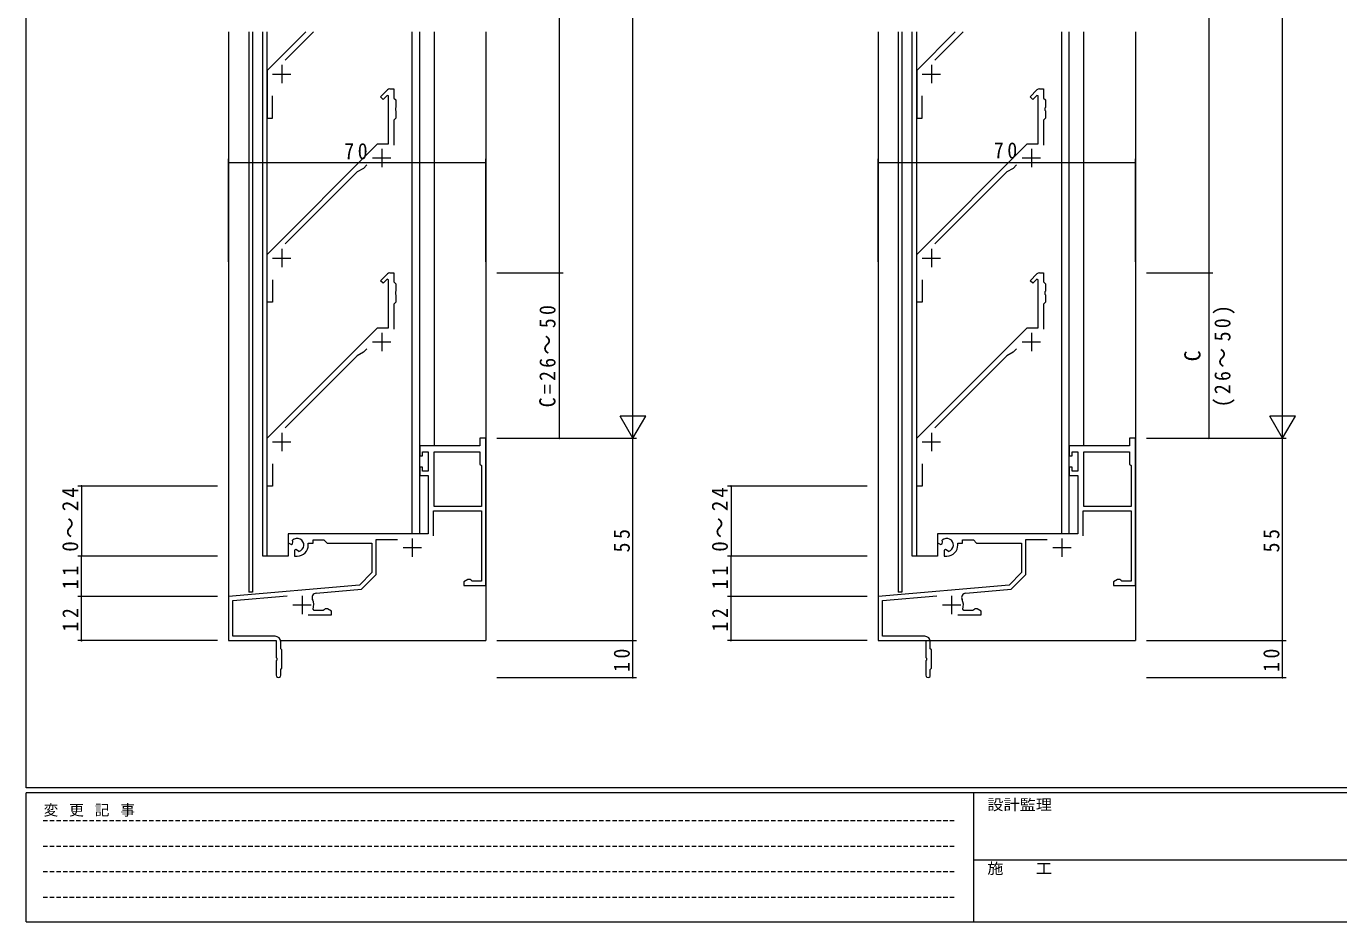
# Model space of a CAD drawing. Units: millimetres on the paper. Extents: x -420 to 373, y -297 to 267.
# Drawn here: x -417.7 to -60.7, y -297 to -53.6 of the extents above; entities that cross this region are included whole.
import ezdxf
from ezdxf.enums import TextEntityAlignment as Align

# ---------------------------------------------------------------- set-up
doc = ezdxf.new("R2010")
doc.units = ezdxf.units.MM
doc.linetypes.add('DASHED1', pattern=[1.8, 1.2, -0.6])
for name, color, linetype, lineweight in [('0-1_YKK_ZWAK', 7, 'Continuous', 9), ('0-3_YKK_11', 7, 'Continuous', 9), ('0-4_YKK_12', 2, 'Continuous', 9), ('0-5_YKK_D', 6, 'Continuous', 9)]:
    doc.layers.add(name, color=color, linetype=linetype, lineweight=lineweight)
doc.styles.add('ＭＳ ゴシック', font='')
doc.styles.get('ＭＳ ゴシック').set_extended_font_data('MS Gothic')

msp = doc.modelspace()

# ---------------------------------------------------------------- linework, layer by layer
at = {"layer": '0-1_YKK_ZWAK'}
for p, q in [((-417.7, -260.6), (-417.7, 264.4)), ((352.3, -260.6), (-417.7, -260.6)), ((-417.7, -297), (-417.7, -262)), ((314.5, -262), (-417.7, -262)), ((-160.1, -262), (-160.1, -297)), ((-160.1, -280.199), (-31.3, -280.199)), ((-417.7, -297), (314.5, -297))]:
    msp.add_line(p, q, dxfattribs=at)
at = {"layer": '0-1_YKK_ZWAK', "linetype": 'DASHED1'}
for p, q in [((-413.101, -269.512), (-164.909, -269.512)), ((-413.101, -276.441), (-164.909, -276.441)), ((-413.101, -283.37), (-164.909, -283.37)), ((-413.101, -290.298), (-164.909, -290.298))]:
    msp.add_line(p, q, dxfattribs=at)
at = {"layer": '0-3_YKK_11'}
for p, q in [((-341.7, -55.1), (-352.2, -65.6)), ((-347.259, -62.78), (-339.579, -55.1)), ((-165.024, -55.1), (-175.524, -65.6)), ((-170.583, -62.78), (-162.903, -55.1)), ((-348.2, -64.1), (-348.2, -69.1)), ((-171.524, -64.1), (-171.524, -69.1)), ((-352.2, -65.6), (-352.2, -78.6)), ((-350.7, -66.6), (-345.7, -66.6)), ((-175.524, -65.6), (-175.524, -78.6)), ((-174.024, -66.6), (-169.024, -66.6)), ((-321.354, -72.754), (-319.493, -70.893)), ((-318.786, -70.6), (-317.7, -70.6)), ((-317.7, -70.6), (-317.7, -73.1)), ((-144.678, -72.754), (-142.817, -70.893)), ((-142.11, -70.6), (-141.024, -70.6)), ((-141.024, -70.6), (-141.024, -73.1)), ((-350.7, -78.6), (-350.7, -72.546)), ((-320.646, -73.461), (-321.354, -72.754)), ((-319.57, -72.385), (-320.646, -73.461)), ((-319.2, -72.538), (-319.57, -72.385)), ((-319.2, -85.6), (-319.2, -72.538)), ((-317.7, -73.1), (-317.2, -73.6)), ((-317.2, -73.6), (-317.2, -75.642)), ((-174.024, -78.6), (-174.024, -72.546)), ((-143.971, -73.461), (-144.678, -72.754)), ((-142.895, -72.385), (-143.971, -73.461)), ((-142.524, -72.538), (-142.895, -72.385)), ((-142.524, -85.6), (-142.524, -72.538)), ((-141.024, -73.1), (-140.524, -73.6)), ((-140.524, -73.6), (-140.524, -75.642)), ((-317.2, -75.642), (-317.32, -75.825)), ((-317.32, -75.825), (-317.32, -76.375)), ((-317.32, -76.375), (-317.2, -76.558)), ((-317.2, -76.558), (-317.2, -78.6)), ((-140.524, -75.642), (-140.644, -75.825)), ((-140.644, -75.825), (-140.644, -76.375)), ((-140.644, -76.375), (-140.524, -76.558)), ((-140.524, -76.558), (-140.524, -78.6)), ((-352.2, -78.6), (-350.7, -78.6)), ((-317.2, -78.6), (-317.7, -79.1)), ((-317.7, -79.1), (-317.7, -85.893)), ((-175.524, -78.6), (-174.024, -78.6)), ((-140.524, -78.6), (-141.024, -79.1)), ((-141.024, -79.1), (-141.024, -85.893)), ((-352.2, -115.6), (-322.2, -85.6)), ((-322.2, -85.6), (-319.2, -85.6)), ((-175.524, -115.6), (-145.524, -85.6)), ((-145.524, -85.6), (-142.524, -85.6)), ((-321, -86.9), (-321, -91.9)), ((-144.324, -86.9), (-144.324, -91.9)), ((-326, -92.228), (-327.673, -93.194)), ((-325.031, -91.26), (-326, -92.228)), ((-323.5, -89.4), (-318.5, -89.4)), ((-149.324, -92.228), (-150.997, -93.194)), ((-148.356, -91.26), (-149.324, -92.228)), ((-146.824, -89.4), (-141.824, -89.4)), ((-327.673, -93.194), (-347.259, -112.78)), ((-150.997, -93.194), (-170.583, -112.78)), ((-348.2, -114.1), (-348.2, -119.1)), ((-171.524, -114.1), (-171.524, -119.1)), ((-352.2, -128.6), (-352.2, -115.6)), ((-350.7, -116.6), (-345.7, -116.6)), ((-175.524, -128.6), (-175.524, -115.6)), ((-174.024, -116.6), (-169.024, -116.6)), ((-321.354, -122.754), (-319.493, -120.893)), ((-318.786, -120.6), (-317.7, -120.6)), ((-317.7, -120.6), (-317.7, -123.1)), ((-144.678, -122.754), (-142.817, -120.893)), ((-142.11, -120.6), (-141.024, -120.6)), ((-141.024, -120.6), (-141.024, -123.1)), ((-350.7, -122.546), (-350.7, -128.6)), ((-320.646, -123.461), (-321.354, -122.754)), ((-319.57, -122.385), (-320.646, -123.461)), ((-319.2, -122.538), (-319.57, -122.385)), ((-319.2, -135.6), (-319.2, -122.538)), ((-317.7, -123.1), (-317.2, -123.6)), ((-317.2, -123.6), (-317.2, -125.642)), ((-174.024, -122.546), (-174.024, -128.6)), ((-143.971, -123.461), (-144.678, -122.754)), ((-142.895, -122.385), (-143.971, -123.461)), ((-142.524, -122.538), (-142.895, -122.385)), ((-142.524, -135.6), (-142.524, -122.538)), ((-141.024, -123.1), (-140.524, -123.6)), ((-140.524, -123.6), (-140.524, -125.642)), ((-317.2, -125.642), (-317.32, -125.825)), ((-317.32, -125.825), (-317.32, -126.375)), ((-317.32, -126.375), (-317.2, -126.558)), ((-317.2, -126.558), (-317.2, -128.6)), ((-140.524, -125.642), (-140.644, -125.825)), ((-140.644, -125.825), (-140.644, -126.375)), ((-140.644, -126.375), (-140.524, -126.558)), ((-140.524, -126.558), (-140.524, -128.6)), ((-350.7, -128.6), (-352.2, -128.6)), ((-317.2, -128.6), (-317.7, -129.1)), ((-317.7, -129.1), (-317.7, -135.893)), ((-174.024, -128.6), (-175.524, -128.6)), ((-140.524, -128.6), (-141.024, -129.1)), ((-141.024, -129.1), (-141.024, -135.893)), ((-352.2, -165.6), (-322.2, -135.6)), ((-322.2, -135.6), (-319.2, -135.6)), ((-175.524, -165.6), (-145.524, -135.6)), ((-145.524, -135.6), (-142.524, -135.6)), ((-321, -136.9), (-321, -141.9)), ((-144.324, -136.9), (-144.324, -141.9)), ((-326, -142.228), (-327.673, -143.194)), ((-325.031, -141.26), (-326, -142.228)), ((-323.5, -139.4), (-318.5, -139.4)), ((-149.324, -142.228), (-150.997, -143.194)), ((-148.356, -141.26), (-149.324, -142.228)), ((-146.824, -139.4), (-141.824, -139.4)), ((-327.673, -143.194), (-347.259, -162.78)), ((-150.997, -143.194), (-170.583, -162.78)), ((-348.2, -164.1), (-348.2, -169.1)), ((-171.524, -164.1), (-171.524, -169.1)), ((-352.2, -178.6), (-352.2, -165.6)), ((-350.7, -166.6), (-345.7, -166.6)), ((-310.7, -167.6), (-310.7, -170.4)), ((-294.33, -167.6), (-310.7, -167.6)), ((-294.33, -165.6), (-294.33, -167.6)), ((-292.7, -165.6), (-294.33, -165.6)), ((-292.7, -205.6), (-292.7, -165.6)), ((-175.524, -178.6), (-175.524, -165.6)), ((-174.024, -166.6), (-169.024, -166.6)), ((-134.024, -167.6), (-134.024, -170.4)), ((-117.654, -167.6), (-134.024, -167.6)), ((-117.654, -165.6), (-117.654, -167.6)), ((-116.024, -165.6), (-117.654, -165.6)), ((-116.024, -205.6), (-116.024, -165.6)), ((-310.7, -170.4), (-309.9, -170.4)), ((-309.9, -169.23), (-308.4, -169.23)), ((-309.9, -170.4), (-309.9, -169.23)), ((-308.4, -169.23), (-308.4, -174.5)), ((-306.77, -184.1), (-306.77, -169.23)), ((-306.77, -169.23), (-294.33, -169.23)), ((-306.77, -184.1), (-306.77, -169.23)), ((-294.33, -169.23), (-294.33, -172.6)), ((-134.024, -170.4), (-133.224, -170.4)), ((-133.224, -169.23), (-131.724, -169.23)), ((-133.224, -170.4), (-133.224, -169.23)), ((-131.724, -169.23), (-131.724, -174.5)), ((-130.094, -184.1), (-130.094, -169.23)), ((-130.094, -169.23), (-117.654, -169.23)), ((-130.094, -184.1), (-130.094, -169.23)), ((-117.654, -169.23), (-117.654, -172.6)), ((-350.7, -172.546), (-350.7, -178.6)), ((-310.7, -173.4), (-310.7, -175.7)), ((-309.9, -173.4), (-310.7, -173.4)), ((-309.9, -174.5), (-309.9, -173.4)), ((-308.4, -174.5), (-309.9, -174.5)), ((-294.33, -172.6), (-293.9, -173.03)), ((-293.9, -173.03), (-293.9, -184.1)), ((-174.024, -172.546), (-174.024, -178.6)), ((-134.024, -173.4), (-134.024, -175.7)), ((-133.224, -173.4), (-134.024, -173.4)), ((-133.224, -174.5), (-133.224, -173.4)), ((-131.724, -174.5), (-133.224, -174.5)), ((-117.654, -172.6), (-117.224, -173.03)), ((-117.224, -173.03), (-117.224, -184.1)), ((-310.7, -175.7), (-308.4, -175.7)), ((-308.4, -175.7), (-308.4, -191.6)), ((-134.024, -175.7), (-131.724, -175.7)), ((-131.724, -175.7), (-131.724, -191.6)), ((-350.7, -178.6), (-352.2, -178.6)), ((-174.024, -178.6), (-175.524, -178.6)), ((-306.9, -185.3), (-293.9, -185.3)), ((-306.9, -192.1), (-306.9, -185.3)), ((-293.9, -184.1), (-306.77, -184.1)), ((-293.9, -185.3), (-293.9, -204.4)), ((-130.224, -185.3), (-117.224, -185.3)), ((-130.224, -192.1), (-130.224, -185.3)), ((-117.224, -184.1), (-130.094, -184.1)), ((-117.224, -185.3), (-117.224, -204.4)), ((-346.5, -191.6), (-346.5, -193.965)), ((-308.4, -191.6), (-346.5, -191.6)), ((-169.824, -191.6), (-169.824, -193.965)), ((-131.724, -191.6), (-169.824, -191.6)), ((-346.5, -193.965), (-345.6, -194.485)), ((-345.6, -194.485), (-345.25, -194.282)), ((-345.227, -193.778), (-345.265, -193.319)), ((-345.25, -194.282), (-345.227, -193.778)), ((-344.35, -195.841), (-344.7, -196.043)), ((-344.7, -196.043), (-344.7, -197.6)), ((-343.901, -196.074), (-344.35, -195.841)), ((-343.523, -196.336), (-343.901, -196.074)), ((-341, -194.1), (-339.7, -194.1)), ((-341, -194.6), (-341, -194.1)), ((-339.7, -193.23), (-336.77, -193.23)), ((-339.7, -194.1), (-339.7, -193.23)), ((-336.77, -193.23), (-335.9, -194.1)), ((-335.9, -194.1), (-323.7, -194.1)), ((-323.7, -194.1), (-323.7, -202.1)), ((-322.5, -193.1), (-316.725, -193.1)), ((-322.5, -202.597), (-322.5, -193.1)), ((-315.2, -195.3), (-310.2, -195.3)), ((-312.7, -192.8), (-312.7, -197.8)), ((-169.824, -193.965), (-168.924, -194.485)), ((-168.924, -194.485), (-168.574, -194.282)), ((-168.551, -193.778), (-168.589, -193.319)), ((-168.574, -194.282), (-168.551, -193.778)), ((-167.674, -195.841), (-168.024, -196.043)), ((-168.024, -196.043), (-168.024, -197.6)), ((-167.226, -196.074), (-167.674, -195.841)), ((-166.847, -196.336), (-167.226, -196.074)), ((-164.324, -194.1), (-163.024, -194.1)), ((-164.324, -194.6), (-164.324, -194.1)), ((-163.024, -193.23), (-160.094, -193.23)), ((-163.024, -194.1), (-163.024, -193.23)), ((-160.094, -193.23), (-159.224, -194.1)), ((-159.224, -194.1), (-147.024, -194.1)), ((-147.024, -194.1), (-147.024, -202.1)), ((-145.824, -193.1), (-140.049, -193.1)), ((-145.824, -202.597), (-145.824, -193.1)), ((-138.524, -195.3), (-133.524, -195.3)), ((-136.024, -192.8), (-136.024, -197.8)), ((-344.7, -197.6), (-344, -197.6)), ((-168.024, -197.6), (-167.324, -197.6)), ((-323.7, -202.1), (-327.084, -205.484)), ((-326.544, -206.641), (-322.5, -202.597)), ((-147.024, -202.1), (-150.408, -205.484)), ((-149.869, -206.641), (-145.824, -202.597)), ((-327.084, -205.484), (-362.7, -208.6)), ((-338.877, -207.72), (-326.544, -206.641)), ((-297.609, -203.97), (-298.7, -204.6)), ((-298.7, -204.6), (-298.7, -205.6)), ((-298.7, -205.6), (-292.7, -205.6)), ((-297, -203.97), (-297.609, -203.97)), ((-296.712, -204.185), (-297, -203.97)), ((-296.425, -204.4), (-296.712, -204.185)), ((-293.9, -204.4), (-296.425, -204.4)), ((-150.408, -205.484), (-186.024, -208.6)), ((-162.202, -207.72), (-149.869, -206.641)), ((-120.933, -203.97), (-122.024, -204.6)), ((-122.024, -204.6), (-122.024, -205.6)), ((-122.024, -205.6), (-116.024, -205.6)), ((-120.324, -203.97), (-120.933, -203.97)), ((-120.037, -204.185), (-120.324, -203.97)), ((-119.749, -204.4), (-120.037, -204.185)), ((-117.224, -204.4), (-119.749, -204.4)), ((-362.7, -208.6), (-362.7, -220.6)), ((-361.5, -209.7), (-346.711, -208.406)), ((-361.5, -219.4), (-361.5, -209.7)), ((-342.7, -208.4), (-342.7, -213.4)), ((-186.024, -208.6), (-186.024, -220.6)), ((-184.824, -209.7), (-170.035, -208.406)), ((-184.824, -219.4), (-184.824, -209.7)), ((-166.024, -208.4), (-166.024, -213.4)), ((-345.2, -210.9), (-340.2, -210.9)), ((-341.05, -213.6), (-334.7, -213.6)), ((-339.412, -212.4), (-339.694, -211.997)), ((-336.975, -212.4), (-339.412, -212.4)), ((-336.688, -212.185), (-336.975, -212.4)), ((-336.4, -211.97), (-336.688, -212.185)), ((-335.791, -211.97), (-336.4, -211.97)), ((-334.7, -212.6), (-335.791, -211.97)), ((-334.7, -213.6), (-334.7, -212.6)), ((-168.524, -210.9), (-163.524, -210.9)), ((-164.374, -213.6), (-158.024, -213.6)), ((-162.737, -212.4), (-163.018, -211.997)), ((-160.3, -212.4), (-162.737, -212.4)), ((-160.012, -212.185), (-160.3, -212.4)), ((-159.724, -211.97), (-160.012, -212.185)), ((-159.116, -211.97), (-159.724, -211.97)), ((-158.024, -212.6), (-159.116, -211.97)), ((-158.024, -213.6), (-158.024, -212.6)), ((-362.7, -220.6), (-349.7, -220.6)), ((-350, -219.4), (-361.5, -219.4)), ((-349.7, -220.6), (-349.7, -225.142)), ((-348.5, -222.8), (-348.5, -220.9)), ((-186.024, -220.6), (-173.024, -220.6)), ((-173.324, -219.4), (-184.824, -219.4)), ((-173.024, -220.6), (-173.024, -225.142)), ((-171.824, -222.8), (-171.824, -220.9)), ((-348.2, -223.1), (-348.5, -222.8)), ((-348.2, -228.1), (-348.2, -223.1)), ((-171.524, -223.1), (-171.824, -222.8)), ((-171.524, -228.1), (-171.524, -223.1)), ((-349.7, -225.142), (-349.58, -225.325)), ((-349.58, -225.875), (-349.7, -226.058)), ((-349.7, -226.058), (-349.7, -230)), ((-349.58, -225.325), (-349.58, -225.875)), ((-348.5, -228.4), (-348.2, -228.1)), ((-348.5, -230), (-348.5, -228.4)), ((-173.024, -225.142), (-172.904, -225.325)), ((-172.904, -225.875), (-173.024, -226.058)), ((-173.024, -226.058), (-173.024, -230)), ((-172.904, -225.325), (-172.904, -225.875)), ((-171.824, -228.4), (-171.524, -228.1)), ((-171.824, -230), (-171.824, -228.4))]:
    msp.add_line(p, q, dxfattribs=at)
for centre, radius, start, end in [((-318.786, -71.6), 1, 89.99997, 134.99997), ((-142.11, -71.6), 1, 89.99997, 134.99997), ((-318.786, -121.6), 1, 89.99997, 134.99997), ((-142.11, -121.6), 1, 89.99997, 134.99997), ((-344, -194.6), 1.8, 285.36687, 134.63312), ((-344, -194.6), 3, 270, 359.99998), ((-167.324, -194.6), 1.8, 285.36687, 134.63312), ((-167.324, -194.6), 3, 270, 359.99998), ((-338.773, -208.916), 1.2, 94.99998, 206.80479), ((-342.7, -210.9), 3.2, 339.94896, 26.80481), ((-162.097, -208.916), 1.2, 94.99998, 206.80479), ((-166.024, -210.9), 3.2, 339.94896, 26.80481), ((-350, -220.9), 1.5, 0, 89.99998), ((-173.324, -220.9), 1.5, 0, 89.99998), ((-349.1, -230), 0.6, 179.99998, 0), ((-172.424, -230), 0.6, 179.99998, 0)]:
    msp.add_arc(centre, radius, start, end, dxfattribs=at)
at = {"layer": '0-4_YKK_12'}
for p, q in [((-362.7, -55.1), (-362.7, -220.6)), ((-357.2, -55.1), (-357.2, -207.4)), ((-356.2, -55.1), (-356.2, -207.4)), ((-353.4, -197.6), (-353.4, -55.1)), ((-352.2, -197.6), (-352.2, -55.1)), ((-312.7, -191.6), (-312.7, -55.1)), ((-310.7, -191.6), (-310.7, -55.1)), ((-310.7, -167.6), (-310.7, -55.1)), ((-306.8, -55.1), (-306.8, -167.6)), ((-292.7, -55.1), (-292.7, -220.6)), ((-186.024, -55.1), (-186.024, -220.6)), ((-180.524, -55.1), (-180.524, -207.4)), ((-179.524, -55.1), (-179.524, -207.4)), ((-176.724, -197.6), (-176.724, -55.1)), ((-175.524, -197.6), (-175.524, -55.1)), ((-136.024, -191.6), (-136.024, -55.1)), ((-134.024, -191.6), (-134.024, -55.1)), ((-134.024, -167.6), (-134.024, -55.1)), ((-130.124, -55.1), (-130.124, -167.6)), ((-116.024, -55.1), (-116.024, -220.6)), ((-306.8, -167.6), (-310.7, -167.6)), ((-130.124, -167.6), (-134.024, -167.6)), ((-346.5, -191.6), (-346.5, -197.6)), ((-310.7, -191.6), (-346.5, -191.6)), ((-169.824, -191.6), (-169.824, -197.6)), ((-134.024, -191.6), (-169.824, -191.6)), ((-346.5, -197.6), (-353.4, -197.6)), ((-169.824, -197.6), (-176.724, -197.6)), ((-356.2, -207.4), (-357.2, -207.4)), ((-179.524, -207.4), (-180.524, -207.4)), ((-362.7, -220.6), (-362.4, -220.6)), ((-348.53, -220.6), (-292.7, -220.6)), ((-348.05, -220.6), (-292.7, -220.6)), ((-186.024, -220.6), (-185.724, -220.6)), ((-186.024, -220.6), (-134.87, -220.6)), ((-171.855, -220.6), (-116.024, -220.6))]:
    msp.add_line(p, q, dxfattribs=at)
at = {"layer": '0-5_YKK_D'}
for p, q in [((-252.7, -158.6), (-252.7, 127.4)), ((-76.024, -158.6), (-76.024, 127.4)), ((-96.024, -120.6), (-96.024, 92.4)), ((-272.7, -120.6), (-272.7, 67.4)), ((-362.7, -117.6), (-362.7, -89.6)), ((-362.7, -90.6), (-292.7, -90.6)), ((-292.7, -117.6), (-292.7, -89.6)), ((-186.024, -117.6), (-186.024, -89.6)), ((-186.024, -90.6), (-116.024, -90.6)), ((-116.024, -117.6), (-116.024, -89.6)), ((-289.7, -120.6), (-271.7, -120.6)), ((-289.7, -120.6), (-271.7, -120.6)), ((-272.7, -165.6), (-272.7, -120.6)), ((-113.024, -120.6), (-95.024, -120.6)), ((-113.024, -120.6), (-95.024, -120.6)), ((-96.024, -165.6), (-96.024, -120.6)), ((-252.7, -165.6), (-252.7, -153.476)), ((-76.024, -165.6), (-76.024, -153.476)), ((-249.2, -159.538), (-256.2, -159.538)), ((-252.7, -165.6), (-256.2, -159.538)), ((-252.7, -165.6), (-249.2, -159.538)), ((-72.524, -159.538), (-79.524, -159.538)), ((-76.024, -165.6), (-79.524, -159.538)), ((-76.024, -165.6), (-72.524, -159.538)), ((-289.7, -165.6), (-271.7, -165.6)), ((-289.7, -165.6), (-251.7, -165.6)), ((-289.7, -165.6), (-251.7, -165.6)), ((-252.7, -220.6), (-252.7, -165.6)), ((-113.024, -165.6), (-95.024, -165.6)), ((-113.024, -165.6), (-75.024, -165.6)), ((-113.024, -165.6), (-75.024, -165.6)), ((-76.024, -220.6), (-76.024, -165.6)), ((-365.7, -178.6), (-403.7, -178.6)), ((-402.7, -178.6), (-402.7, -197.6)), ((-189.024, -178.6), (-227.024, -178.6)), ((-226.024, -178.6), (-226.024, -197.6)), ((-365.7, -197.6), (-403.7, -197.6)), ((-365.7, -197.6), (-403.7, -197.6)), ((-402.7, -208.6), (-402.7, -197.6)), ((-189.024, -197.6), (-227.024, -197.6)), ((-189.024, -197.6), (-227.024, -197.6)), ((-226.024, -208.6), (-226.024, -197.6)), ((-365.7, -208.6), (-403.7, -208.6)), ((-365.7, -208.6), (-403.7, -208.6)), ((-402.7, -220.6), (-402.7, -208.6)), ((-189.024, -208.6), (-227.024, -208.6)), ((-189.024, -208.6), (-227.024, -208.6)), ((-226.024, -220.6), (-226.024, -208.6)), ((-365.7, -220.6), (-403.7, -220.6)), ((-289.7, -220.6), (-251.7, -220.6)), ((-289.7, -220.6), (-251.7, -220.6)), ((-252.7, -230.6), (-252.7, -220.6)), ((-189.024, -220.6), (-227.024, -220.6)), ((-113.024, -220.6), (-75.024, -220.6)), ((-113.024, -220.6), (-75.024, -220.6)), ((-76.024, -230.6), (-76.024, -220.6)), ((-289.7, -230.6), (-251.7, -230.6)), ((-113.024, -230.6), (-75.024, -230.6))]:
    msp.add_line(p, q, dxfattribs=at)
for centre, start, end in [((-362.7, -90.6), 0, 180), ((-362.7, -90.6), 180, 0), ((-292.7, -90.6), 0, 180), ((-292.7, -90.6), 180, 0), ((-186.024, -90.6), 0, 180), ((-186.024, -90.6), 180, 0), ((-116.024, -90.6), 0, 180), ((-116.024, -90.6), 180, 0), ((-272.7, -120.6), 90, 270), ((-272.7, -120.6), 90, 270), ((-272.7, -120.6), 270, 90), ((-272.7, -120.6), 270, 90), ((-96.024, -120.6), 90, 270), ((-96.024, -120.6), 90, 270), ((-96.024, -120.6), 270, 90), ((-96.024, -120.6), 270, 90), ((-272.7, -165.6), 90, 270), ((-272.7, -165.6), 270, 90), ((-96.024, -165.6), 90, 270), ((-96.024, -165.6), 270, 90), ((-402.7, -178.6), 90, 270), ((-402.7, -178.6), 270, 90), ((-226.024, -178.6), 90, 270), ((-226.024, -178.6), 270, 90), ((-402.7, -197.6), 90, 270), ((-402.7, -197.6), 90, 270), ((-402.7, -197.6), 270, 90), ((-402.7, -197.6), 270, 90), ((-226.024, -197.6), 90, 270), ((-226.024, -197.6), 90, 270), ((-226.024, -197.6), 270, 90), ((-226.024, -197.6), 270, 90), ((-402.7, -208.6), 90, 270), ((-402.7, -208.6), 90, 270), ((-402.7, -208.6), 270, 90), ((-402.7, -208.6), 270, 90), ((-226.024, -208.6), 90, 270), ((-226.024, -208.6), 90, 270), ((-226.024, -208.6), 270, 90), ((-226.024, -208.6), 270, 90), ((-402.7, -220.6), 90, 270), ((-402.7, -220.6), 270, 90), ((-252.7, -220.6), 90, 270), ((-252.7, -220.6), 90, 270), ((-252.7, -220.6), 270, 90), ((-252.7, -220.6), 270, 90), ((-226.024, -220.6), 90, 270), ((-226.024, -220.6), 270, 90), ((-76.024, -220.6), 90, 270), ((-76.024, -220.6), 90, 270), ((-76.024, -220.6), 270, 90), ((-76.024, -220.6), 270, 90), ((-252.7, -230.6), 90, 270), ((-252.7, -230.6), 270, 90), ((-76.024, -230.6), 90, 270), ((-76.024, -230.6), 270, 90)]:
    msp.add_arc(centre, 0.106, start, end, dxfattribs=at)

# ---------------------------------------------------------------- texts
at = {"layer": '0-1_YKK_ZWAK', "style": 'ＭＳ ゴシック', "width": 1.1}
for s, p in [('設計監理', (-156.331, -267.533)), ('施\u3000\u3000工', (-156.331, -284.854))]:
    msp.add_text(s, height=2.933, dxfattribs=at).set_placement(p, align=Align.BOTTOM_LEFT)
at = {"layer": '0-1_YKK_ZWAK', "insert": (-412.986, -268.447), "char_height": 2.933, "attachment_point": 7, "style": 'ＭＳ ゴシック'}
msp.add_mtext('\\T1.16;変\\~更\\~記\\~事', dxfattribs=at)
at = {"layer": '0-5_YKK_D', "color": 3, "style": 'ＭＳ ゴシック'}
msp.add_text('C', height=4.399, rotation=90, dxfattribs=at).set_placement((-97.024, -144.7), align=Align.BOTTOM_LEFT)
at = {"layer": '0-5_YKK_D', "color": 3, "char_height": 4.399, "attachment_point": 7, "style": 'ＭＳ ゴシック'}
for insert in [(-331.22, -89.8), (-154.544, -89.6)]:
    msp.add_mtext('\\T1.36;\\W0.9;70', dxfattribs=dict(at, insert=insert))
at = {"layer": '0-5_YKK_D', "color": 3, "char_height": 4.399, "attachment_point": 7, "rotation": 90, "style": 'ＭＳ ゴシック'}
for s, insert in [('\\T1.33;\\W0.9;C=26～50', (-273.7, -157.18)), ('\\T1.33;\\W0.9;(26～50)', (-89.024, -157.18)), ('\\T1.29;\\W0.95;0～24', (-403.5, -196.42)), ('\\T1.29;\\W0.95;0～24', (-226.824, -196.42)), ('\\T1.36;\\W0.9;55', (-253.5, -196.62)), ('\\T1.36;\\W0.9;55', (-76.824, -196.62)), ('\\T1.36;\\W0.9;11', (-403.5, -206.62)), ('\\T1.36;\\W0.9;11', (-226.824, -206.62)), ('\\T1.36;\\W0.9;12', (-403.5, -218.12)), ('\\T1.36;\\W0.9;12', (-226.824, -218.12)), ('\\T1.36;\\W0.9;10', (-253.5, -229.12)), ('\\T1.36;\\W0.9;10', (-76.824, -229.12))]:
    msp.add_mtext(s, dxfattribs=dict(at, insert=insert))

doc.saveas('drawing.dxf')
